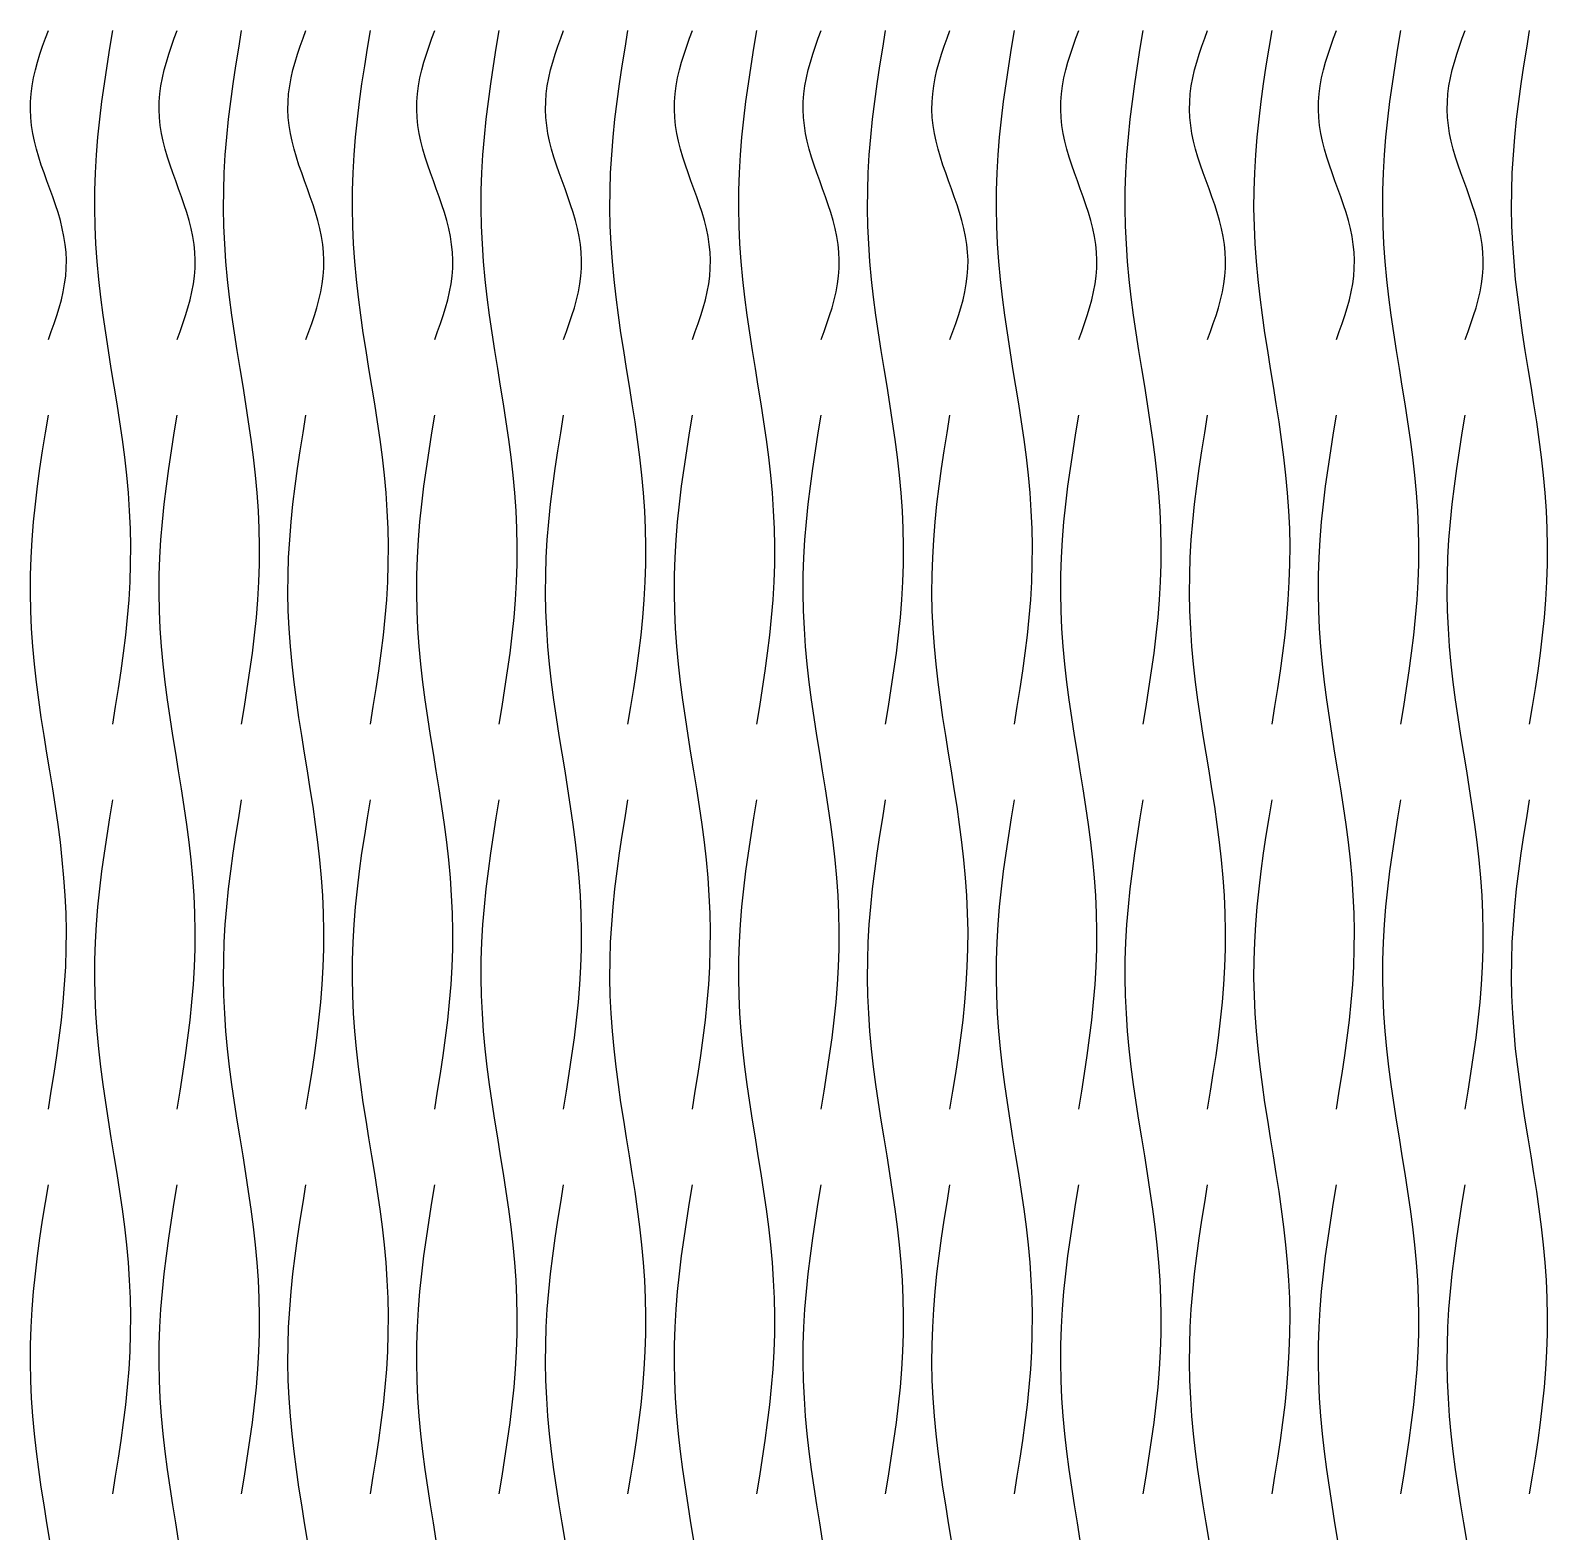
# Model space of a CAD drawing. Header units: millimetres. Extents: x 0.4 to 99.6, y 2.4 to 97.6.
# Drawn here: x 51.48 to 99.57, y 50 to 97.6 of the extents above; entities that cross this region are included whole.
import ezdxf

# ---------------------------------------------------------------- set-up
doc = ezdxf.new("R2010")
doc.units = ezdxf.units.MM
doc.layers.add('CUT', color=1, linetype='Continuous')

msp = doc.modelspace()

# ---------------------------------------------------------------- linework, layer by layer
at = {"layer": 'CUT'}
for points in [[(52.051, 87.8), (52.142, 88.051), (52.232, 88.303), (52.316, 88.554), (52.394, 88.805), (52.463, 89.056), (52.521, 89.308), (52.567, 89.559), (52.6, 89.81), (52.618, 90.062), (52.622, 90.313), (52.611, 90.564), (52.585, 90.815), (52.546, 91.067), (52.493, 91.318), (52.43, 91.569), (52.356, 91.821), (52.275, 92.072), (52.187, 92.323), (52.097, 92.574), (52.005, 92.826), (51.914, 93.077), (51.827, 93.328), (51.745, 93.579), (51.672, 93.831), (51.608, 94.082), (51.556, 94.333), (51.516, 94.585), (51.491, 94.836), (51.48, 95.087), (51.483, 95.338), (51.502, 95.59), (51.534, 95.841), (51.58, 96.092), (51.638, 96.344), (51.707, 96.595), (51.785, 96.846), (51.87, 97.097), (51.959, 97.349), (52.051, 97.6)], [(54.092, 75.6), (54.183, 76.164), (54.273, 76.728), (54.357, 77.292), (54.435, 77.856), (54.504, 78.421), (54.562, 78.985), (54.608, 79.549), (54.641, 80.113), (54.659, 80.677), (54.663, 81.241), (54.652, 81.805), (54.626, 82.369), (54.587, 82.933), (54.535, 83.497), (54.471, 84.062), (54.397, 84.626), (54.316, 85.19), (54.229, 85.754), (54.138, 86.318), (54.046, 86.882), (53.955, 87.446), (53.868, 88.01), (53.786, 88.574), (53.713, 89.138), (53.649, 89.703), (53.597, 90.267), (53.557, 90.831), (53.532, 91.395), (53.521, 91.959), (53.524, 92.523), (53.543, 93.087), (53.575, 93.651), (53.621, 94.215), (53.68, 94.779), (53.748, 95.344), (53.826, 95.908), (53.911, 96.472), (54, 97.036), (54.092, 97.6)], [(56.133, 87.8), (56.225, 88.051), (56.314, 88.303), (56.399, 88.554), (56.476, 88.805), (56.545, 89.056), (56.603, 89.308), (56.649, 89.559), (56.682, 89.81), (56.7, 90.062), (56.704, 90.313), (56.693, 90.564), (56.667, 90.815), (56.628, 91.067), (56.576, 91.318), (56.512, 91.569), (56.438, 91.821), (56.357, 92.072), (56.27, 92.323), (56.179, 92.574), (56.087, 92.826), (55.996, 93.077), (55.909, 93.328), (55.828, 93.579), (55.754, 93.831), (55.69, 94.082), (55.638, 94.333), (55.599, 94.585), (55.573, 94.836), (55.562, 95.087), (55.566, 95.338), (55.584, 95.59), (55.617, 95.841), (55.663, 96.092), (55.721, 96.344), (55.79, 96.595), (55.867, 96.846), (55.952, 97.097), (56.041, 97.349), (56.133, 97.6)], [(58.174, 75.6), (58.266, 76.164), (58.355, 76.728), (58.44, 77.292), (58.518, 77.856), (58.586, 78.421), (58.645, 78.985), (58.691, 79.549), (58.723, 80.113), (58.742, 80.677), (58.745, 81.241), (58.734, 81.805), (58.709, 82.369), (58.669, 82.933), (58.617, 83.497), (58.553, 84.062), (58.48, 84.626), (58.398, 85.19), (58.311, 85.754), (58.22, 86.318), (58.128, 86.882), (58.037, 87.446), (57.95, 88.01), (57.869, 88.574), (57.795, 89.138), (57.731, 89.703), (57.679, 90.267), (57.64, 90.831), (57.614, 91.395), (57.603, 91.959), (57.607, 92.523), (57.625, 93.087), (57.658, 93.651), (57.704, 94.215), (57.762, 94.779), (57.831, 95.344), (57.909, 95.908), (57.993, 96.472), (58.083, 97.036), (58.174, 97.6)], [(60.215, 87.8), (60.307, 88.051), (60.396, 88.303), (60.481, 88.554), (60.559, 88.805), (60.628, 89.056), (60.686, 89.308), (60.732, 89.559), (60.764, 89.81), (60.783, 90.062), (60.786, 90.313), (60.775, 90.564), (60.75, 90.815), (60.71, 91.067), (60.658, 91.318), (60.594, 91.569), (60.521, 91.821), (60.439, 92.072), (60.352, 92.323), (60.261, 92.574), (60.169, 92.826), (60.079, 93.077), (59.991, 93.328), (59.91, 93.579), (59.836, 93.831), (59.773, 94.082), (59.72, 94.333), (59.681, 94.585), (59.655, 94.836), (59.644, 95.087), (59.648, 95.338), (59.666, 95.59), (59.699, 95.841), (59.745, 96.092), (59.803, 96.344), (59.872, 96.595), (59.95, 96.846), (60.034, 97.097), (60.124, 97.349), (60.215, 97.6)], [(62.257, 75.6), (62.348, 76.164), (62.438, 76.728), (62.522, 77.292), (62.6, 77.856), (62.669, 78.421), (62.727, 78.985), (62.773, 79.549), (62.806, 80.113), (62.824, 80.677), (62.828, 81.241), (62.817, 81.805), (62.791, 82.369), (62.752, 82.933), (62.699, 83.497), (62.636, 84.062), (62.562, 84.626), (62.481, 85.19), (62.393, 85.754), (62.303, 86.318), (62.211, 86.882), (62.12, 87.446), (62.033, 88.01), (61.951, 88.574), (61.878, 89.138), (61.814, 89.703), (61.762, 90.267), (61.722, 90.831), (61.697, 91.395), (61.686, 91.959), (61.689, 92.523), (61.708, 93.087), (61.74, 93.651), (61.786, 94.215), (61.844, 94.779), (61.913, 95.344), (61.991, 95.908), (62.076, 96.472), (62.165, 97.036), (62.257, 97.6)], [(64.298, 87.8), (64.389, 88.051), (64.479, 88.303), (64.563, 88.554), (64.641, 88.805), (64.71, 89.056), (64.768, 89.308), (64.814, 89.559), (64.847, 89.81), (64.865, 90.062), (64.869, 90.313), (64.858, 90.564), (64.832, 90.815), (64.793, 91.067), (64.741, 91.318), (64.677, 91.569), (64.603, 91.821), (64.522, 92.072), (64.435, 92.323), (64.344, 92.574), (64.252, 92.826), (64.161, 93.077), (64.074, 93.328), (63.992, 93.579), (63.919, 93.831), (63.855, 94.082), (63.803, 94.333), (63.763, 94.585), (63.738, 94.836), (63.727, 95.087), (63.73, 95.338), (63.749, 95.59), (63.781, 95.841), (63.827, 96.092), (63.886, 96.344), (63.954, 96.595), (64.032, 96.846), (64.117, 97.097), (64.206, 97.349), (64.298, 97.6)], [(66.339, 75.6), (66.431, 76.164), (66.52, 76.728), (66.605, 77.292), (66.682, 77.856), (66.751, 78.421), (66.809, 78.985), (66.855, 79.549), (66.888, 80.113), (66.906, 80.677), (66.91, 81.241), (66.899, 81.805), (66.873, 82.369), (66.834, 82.933), (66.782, 83.497), (66.718, 84.062), (66.644, 84.626), (66.563, 85.19), (66.476, 85.754), (66.385, 86.318), (66.293, 86.882), (66.202, 87.446), (66.115, 88.01), (66.034, 88.574), (65.96, 89.138), (65.896, 89.703), (65.844, 90.267), (65.805, 90.831), (65.779, 91.395), (65.768, 91.959), (65.772, 92.523), (65.79, 93.087), (65.823, 93.651), (65.869, 94.215), (65.927, 94.779), (65.996, 95.344), (66.073, 95.908), (66.158, 96.472), (66.247, 97.036), (66.339, 97.6)], [(68.38, 87.8), (68.472, 88.051), (68.561, 88.303), (68.646, 88.554), (68.724, 88.805), (68.792, 89.056), (68.851, 89.308), (68.897, 89.559), (68.929, 89.81), (68.948, 90.062), (68.951, 90.313), (68.94, 90.564), (68.915, 90.815), (68.875, 91.067), (68.823, 91.318), (68.759, 91.569), (68.686, 91.821), (68.604, 92.072), (68.517, 92.323), (68.426, 92.574), (68.334, 92.826), (68.243, 93.077), (68.156, 93.328), (68.075, 93.579), (68.001, 93.831), (67.937, 94.082), (67.885, 94.333), (67.846, 94.585), (67.82, 94.836), (67.809, 95.087), (67.813, 95.338), (67.831, 95.59), (67.864, 95.841), (67.91, 96.092), (67.968, 96.344), (68.037, 96.595), (68.115, 96.846), (68.199, 97.097), (68.289, 97.349), (68.38, 97.6)], [(70.421, 75.6), (70.513, 76.164), (70.602, 76.728), (70.687, 77.292), (70.765, 77.856), (70.834, 78.421), (70.892, 78.985), (70.938, 79.549), (70.97, 80.113), (70.989, 80.677), (70.992, 81.241), (70.981, 81.805), (70.956, 82.369), (70.916, 82.933), (70.864, 83.497), (70.8, 84.062), (70.727, 84.626), (70.645, 85.19), (70.558, 85.754), (70.467, 86.318), (70.375, 86.882), (70.285, 87.446), (70.197, 88.01), (70.116, 88.574), (70.042, 89.138), (69.979, 89.703), (69.926, 90.267), (69.887, 90.831), (69.861, 91.395), (69.85, 91.959), (69.854, 92.523), (69.872, 93.087), (69.905, 93.651), (69.951, 94.215), (70.009, 94.779), (70.078, 95.344), (70.156, 95.908), (70.24, 96.472), (70.33, 97.036), (70.421, 97.6)], [(72.463, 87.8), (72.554, 88.051), (72.644, 88.303), (72.728, 88.554), (72.806, 88.805), (72.875, 89.056), (72.933, 89.308), (72.979, 89.559), (73.012, 89.81), (73.03, 90.062), (73.034, 90.313), (73.023, 90.564), (72.997, 90.815), (72.958, 91.067), (72.905, 91.318), (72.842, 91.569), (72.768, 91.821), (72.687, 92.072), (72.599, 92.323), (72.509, 92.574), (72.417, 92.826), (72.326, 93.077), (72.239, 93.328), (72.157, 93.579), (72.084, 93.831), (72.02, 94.082), (71.968, 94.333), (71.928, 94.585), (71.903, 94.836), (71.892, 95.087), (71.895, 95.338), (71.914, 95.59), (71.946, 95.841), (71.992, 96.092), (72.05, 96.344), (72.119, 96.595), (72.197, 96.846), (72.282, 97.097), (72.371, 97.349), (72.463, 97.6)], [(74.504, 75.6), (74.595, 76.164), (74.685, 76.728), (74.769, 77.292), (74.847, 77.856), (74.916, 78.421), (74.974, 78.985), (75.02, 79.549), (75.053, 80.113), (75.071, 80.677), (75.075, 81.241), (75.064, 81.805), (75.038, 82.369), (74.999, 82.933), (74.947, 83.497), (74.883, 84.062), (74.809, 84.626), (74.728, 85.19), (74.641, 85.754), (74.55, 86.318), (74.458, 86.882), (74.367, 87.446), (74.28, 88.01), (74.198, 88.574), (74.125, 89.138), (74.061, 89.703), (74.009, 90.267), (73.969, 90.831), (73.944, 91.395), (73.933, 91.959), (73.936, 92.523), (73.955, 93.087), (73.987, 93.651), (74.033, 94.215), (74.092, 94.779), (74.16, 95.344), (74.238, 95.908), (74.323, 96.472), (74.412, 97.036), (74.504, 97.6)], [(76.545, 87.8), (76.637, 88.051), (76.726, 88.303), (76.811, 88.554), (76.888, 88.805), (76.957, 89.056), (77.015, 89.308), (77.061, 89.559), (77.094, 89.81), (77.112, 90.062), (77.116, 90.313), (77.105, 90.564), (77.079, 90.815), (77.04, 91.067), (76.988, 91.318), (76.924, 91.569), (76.85, 91.821), (76.769, 92.072), (76.682, 92.323), (76.591, 92.574), (76.499, 92.826), (76.408, 93.077), (76.321, 93.328), (76.24, 93.579), (76.166, 93.831), (76.102, 94.082), (76.05, 94.333), (76.011, 94.585), (75.985, 94.836), (75.974, 95.087), (75.978, 95.338), (75.996, 95.59), (76.029, 95.841), (76.075, 96.092), (76.133, 96.344), (76.202, 96.595), (76.279, 96.846), (76.364, 97.097), (76.453, 97.349), (76.545, 97.6)], [(78.586, 75.6), (78.678, 76.164), (78.767, 76.728), (78.852, 77.292), (78.93, 77.856), (78.998, 78.421), (79.057, 78.985), (79.103, 79.549), (79.135, 80.113), (79.154, 80.677), (79.157, 81.241), (79.146, 81.805), (79.121, 82.369), (79.081, 82.933), (79.029, 83.497), (78.965, 84.062), (78.892, 84.626), (78.81, 85.19), (78.723, 85.754), (78.632, 86.318), (78.54, 86.882), (78.449, 87.446), (78.362, 88.01), (78.281, 88.574), (78.207, 89.138), (78.143, 89.703), (78.091, 90.267), (78.052, 90.831), (78.026, 91.395), (78.015, 91.959), (78.019, 92.523), (78.037, 93.087), (78.07, 93.651), (78.116, 94.215), (78.174, 94.779), (78.243, 95.344), (78.321, 95.908), (78.405, 96.472), (78.495, 97.036), (78.586, 97.6)], [(80.627, 87.8), (80.719, 88.051), (80.808, 88.303), (80.893, 88.554), (80.971, 88.805), (81.04, 89.056), (81.098, 89.308), (81.144, 89.559), (81.176, 89.81), (81.195, 90.062), (81.198, 90.313), (81.187, 90.564), (81.162, 90.815), (81.122, 91.067), (81.07, 91.318), (81.006, 91.569), (80.933, 91.821), (80.851, 92.072), (80.764, 92.323), (80.673, 92.574), (80.581, 92.826), (80.491, 93.077), (80.403, 93.328), (80.322, 93.579), (80.248, 93.831), (80.185, 94.082), (80.132, 94.333), (80.093, 94.585), (80.067, 94.836), (80.056, 95.087), (80.06, 95.338), (80.078, 95.59), (80.111, 95.841), (80.157, 96.092), (80.215, 96.344), (80.284, 96.595), (80.362, 96.846), (80.446, 97.097), (80.536, 97.349), (80.627, 97.6)], [(82.669, 75.6), (82.76, 76.164), (82.85, 76.728), (82.934, 77.292), (83.012, 77.856), (83.081, 78.421), (83.139, 78.985), (83.185, 79.549), (83.218, 80.113), (83.236, 80.677), (83.24, 81.241), (83.229, 81.805), (83.203, 82.369), (83.164, 82.933), (83.111, 83.497), (83.048, 84.062), (82.974, 84.626), (82.893, 85.19), (82.805, 85.754), (82.715, 86.318), (82.623, 86.882), (82.532, 87.446), (82.445, 88.01), (82.363, 88.574), (82.29, 89.138), (82.226, 89.703), (82.174, 90.267), (82.134, 90.831), (82.109, 91.395), (82.098, 91.959), (82.101, 92.523), (82.12, 93.087), (82.152, 93.651), (82.198, 94.215), (82.256, 94.779), (82.325, 95.344), (82.403, 95.908), (82.488, 96.472), (82.577, 97.036), (82.669, 97.6)], [(84.71, 87.8), (84.801, 88.051), (84.891, 88.303), (84.975, 88.554), (85.053, 88.805), (85.122, 89.056), (85.18, 89.308), (85.226, 89.559), (85.259, 89.81), (85.277, 90.062), (85.281, 90.313), (85.27, 90.564), (85.244, 90.815), (85.205, 91.067), (85.153, 91.318), (85.089, 91.569), (85.015, 91.821), (84.934, 92.072), (84.847, 92.323), (84.756, 92.574), (84.664, 92.826), (84.573, 93.077), (84.486, 93.328), (84.404, 93.579), (84.331, 93.831), (84.267, 94.082), (84.215, 94.333), (84.175, 94.585), (84.15, 94.836), (84.139, 95.087), (84.142, 95.338), (84.161, 95.59), (84.193, 95.841), (84.239, 96.092), (84.298, 96.344), (84.366, 96.595), (84.444, 96.846), (84.529, 97.097), (84.618, 97.349), (84.71, 97.6)], [(86.751, 75.6), (86.843, 76.164), (86.932, 76.728), (87.017, 77.292), (87.094, 77.856), (87.163, 78.421), (87.221, 78.985), (87.267, 79.549), (87.3, 80.113), (87.318, 80.677), (87.322, 81.241), (87.311, 81.805), (87.285, 82.369), (87.246, 82.933), (87.194, 83.497), (87.13, 84.062), (87.056, 84.626), (86.975, 85.19), (86.888, 85.754), (86.797, 86.318), (86.705, 86.882), (86.614, 87.446), (86.527, 88.01), (86.446, 88.574), (86.372, 89.138), (86.308, 89.703), (86.256, 90.267), (86.217, 90.831), (86.191, 91.395), (86.18, 91.959), (86.184, 92.523), (86.202, 93.087), (86.235, 93.651), (86.281, 94.215), (86.339, 94.779), (86.408, 95.344), (86.485, 95.908), (86.57, 96.472), (86.659, 97.036), (86.751, 97.6)], [(88.792, 87.8), (88.884, 88.051), (88.973, 88.303), (89.058, 88.554), (89.136, 88.805), (89.204, 89.056), (89.263, 89.308), (89.309, 89.559), (89.341, 89.81), (89.36, 90.062), (89.363, 90.313), (89.352, 90.564), (89.327, 90.815), (89.287, 91.067), (89.235, 91.318), (89.171, 91.569), (89.098, 91.821), (89.016, 92.072), (88.929, 92.323), (88.838, 92.574), (88.746, 92.826), (88.655, 93.077), (88.568, 93.328), (88.487, 93.579), (88.413, 93.831), (88.349, 94.082), (88.297, 94.333), (88.258, 94.585), (88.232, 94.836), (88.221, 95.087), (88.225, 95.338), (88.243, 95.59), (88.276, 95.841), (88.322, 96.092), (88.38, 96.344), (88.449, 96.595), (88.527, 96.846), (88.611, 97.097), (88.701, 97.349), (88.792, 97.6)], [(90.833, 75.6), (90.925, 76.164), (91.014, 76.728), (91.099, 77.292), (91.177, 77.856), (91.246, 78.421), (91.304, 78.985), (91.35, 79.549), (91.382, 80.113), (91.401, 80.677), (91.404, 81.241), (91.393, 81.805), (91.368, 82.369), (91.328, 82.933), (91.276, 83.497), (91.212, 84.062), (91.139, 84.626), (91.057, 85.19), (90.97, 85.754), (90.879, 86.318), (90.787, 86.882), (90.697, 87.446), (90.609, 88.01), (90.528, 88.574), (90.454, 89.138), (90.391, 89.703), (90.338, 90.267), (90.299, 90.831), (90.273, 91.395), (90.262, 91.959), (90.266, 92.523), (90.284, 93.087), (90.317, 93.651), (90.363, 94.215), (90.421, 94.779), (90.49, 95.344), (90.568, 95.908), (90.652, 96.472), (90.742, 97.036), (90.833, 97.6)], [(92.875, 87.8), (92.966, 88.051), (93.056, 88.303), (93.14, 88.554), (93.218, 88.805), (93.287, 89.056), (93.345, 89.308), (93.391, 89.559), (93.424, 89.81), (93.442, 90.062), (93.446, 90.313), (93.435, 90.564), (93.409, 90.815), (93.37, 91.067), (93.317, 91.318), (93.254, 91.569), (93.18, 91.821), (93.099, 92.072), (93.011, 92.323), (92.921, 92.574), (92.829, 92.826), (92.738, 93.077), (92.651, 93.328), (92.569, 93.579), (92.496, 93.831), (92.432, 94.082), (92.38, 94.333), (92.34, 94.585), (92.315, 94.836), (92.304, 95.087), (92.307, 95.338), (92.326, 95.59), (92.358, 95.841), (92.404, 96.092), (92.462, 96.344), (92.531, 96.595), (92.609, 96.846), (92.694, 97.097), (92.783, 97.349), (92.875, 97.6)], [(94.916, 75.6), (95.007, 76.164), (95.097, 76.728), (95.181, 77.292), (95.259, 77.856), (95.328, 78.421), (95.386, 78.985), (95.432, 79.549), (95.465, 80.113), (95.483, 80.677), (95.487, 81.241), (95.476, 81.805), (95.45, 82.369), (95.411, 82.933), (95.359, 83.497), (95.295, 84.062), (95.221, 84.626), (95.14, 85.19), (95.053, 85.754), (94.962, 86.318), (94.87, 86.882), (94.779, 87.446), (94.692, 88.01), (94.61, 88.574), (94.537, 89.138), (94.473, 89.703), (94.421, 90.267), (94.381, 90.831), (94.356, 91.395), (94.345, 91.959), (94.348, 92.523), (94.367, 93.087), (94.399, 93.651), (94.445, 94.215), (94.504, 94.779), (94.572, 95.344), (94.65, 95.908), (94.735, 96.472), (94.824, 97.036), (94.916, 97.6)], [(96.957, 87.8), (97.049, 88.051), (97.138, 88.303), (97.223, 88.554), (97.3, 88.805), (97.369, 89.056), (97.427, 89.308), (97.473, 89.559), (97.506, 89.81), (97.524, 90.062), (97.528, 90.313), (97.517, 90.564), (97.491, 90.815), (97.452, 91.067), (97.4, 91.318), (97.336, 91.569), (97.262, 91.821), (97.181, 92.072), (97.094, 92.323), (97.003, 92.574), (96.911, 92.826), (96.82, 93.077), (96.733, 93.328), (96.652, 93.579), (96.578, 93.831), (96.514, 94.082), (96.462, 94.333), (96.423, 94.585), (96.397, 94.836), (96.386, 95.087), (96.39, 95.338), (96.408, 95.59), (96.441, 95.841), (96.487, 96.092), (96.545, 96.344), (96.614, 96.595), (96.691, 96.846), (96.776, 97.097), (96.865, 97.349), (96.957, 97.6)], [(98.998, 75.6), (99.09, 76.164), (99.179, 76.728), (99.264, 77.292), (99.342, 77.856), (99.41, 78.421), (99.469, 78.985), (99.515, 79.549), (99.547, 80.113), (99.566, 80.677), (99.569, 81.241), (99.558, 81.805), (99.533, 82.369), (99.493, 82.933), (99.441, 83.497), (99.377, 84.062), (99.304, 84.626), (99.222, 85.19), (99.135, 85.754), (99.044, 86.318), (98.952, 86.882), (98.861, 87.446), (98.774, 88.01), (98.693, 88.574), (98.619, 89.138), (98.555, 89.703), (98.503, 90.267), (98.464, 90.831), (98.438, 91.395), (98.427, 91.959), (98.431, 92.523), (98.449, 93.087), (98.482, 93.651), (98.528, 94.215), (98.586, 94.779), (98.655, 95.344), (98.733, 95.908), (98.817, 96.472), (98.907, 97.036), (98.998, 97.6)], [(52.051, 63.4), (52.142, 63.964), (52.232, 64.528), (52.316, 65.092), (52.394, 65.656), (52.463, 66.221), (52.521, 66.785), (52.567, 67.349), (52.6, 67.913), (52.618, 68.477), (52.622, 69.041), (52.611, 69.605), (52.585, 70.169), (52.546, 70.733), (52.493, 71.297), (52.43, 71.862), (52.356, 72.426), (52.275, 72.99), (52.187, 73.554), (52.097, 74.118), (52.005, 74.682), (51.914, 75.246), (51.827, 75.81), (51.745, 76.374), (51.672, 76.938), (51.608, 77.503), (51.556, 78.067), (51.516, 78.631), (51.491, 79.195), (51.48, 79.759), (51.483, 80.323), (51.502, 80.887), (51.534, 81.451), (51.58, 82.015), (51.638, 82.579), (51.707, 83.144), (51.785, 83.708), (51.87, 84.272), (51.959, 84.836), (52.051, 85.4)], [(56.133, 63.4), (56.225, 63.964), (56.314, 64.528), (56.399, 65.092), (56.476, 65.656), (56.545, 66.221), (56.603, 66.785), (56.649, 67.349), (56.682, 67.913), (56.7, 68.477), (56.704, 69.041), (56.693, 69.605), (56.667, 70.169), (56.628, 70.733), (56.576, 71.297), (56.512, 71.862), (56.438, 72.426), (56.357, 72.99), (56.27, 73.554), (56.179, 74.118), (56.087, 74.682), (55.996, 75.246), (55.909, 75.81), (55.828, 76.374), (55.754, 76.938), (55.69, 77.503), (55.638, 78.067), (55.599, 78.631), (55.573, 79.195), (55.562, 79.759), (55.566, 80.323), (55.584, 80.887), (55.617, 81.451), (55.663, 82.015), (55.721, 82.579), (55.79, 83.144), (55.867, 83.708), (55.952, 84.272), (56.041, 84.836), (56.133, 85.4)], [(60.215, 63.4), (60.307, 63.964), (60.396, 64.528), (60.481, 65.092), (60.559, 65.656), (60.628, 66.221), (60.686, 66.785), (60.732, 67.349), (60.764, 67.913), (60.783, 68.477), (60.786, 69.041), (60.775, 69.605), (60.75, 70.169), (60.71, 70.733), (60.658, 71.297), (60.594, 71.862), (60.521, 72.426), (60.439, 72.99), (60.352, 73.554), (60.261, 74.118), (60.169, 74.682), (60.079, 75.246), (59.991, 75.81), (59.91, 76.374), (59.836, 76.938), (59.773, 77.503), (59.72, 78.067), (59.681, 78.631), (59.655, 79.195), (59.644, 79.759), (59.648, 80.323), (59.666, 80.887), (59.699, 81.451), (59.745, 82.015), (59.803, 82.579), (59.872, 83.144), (59.95, 83.708), (60.034, 84.272), (60.124, 84.836), (60.215, 85.4)], [(64.298, 63.4), (64.389, 63.964), (64.479, 64.528), (64.563, 65.092), (64.641, 65.656), (64.71, 66.221), (64.768, 66.785), (64.814, 67.349), (64.847, 67.913), (64.865, 68.477), (64.869, 69.041), (64.858, 69.605), (64.832, 70.169), (64.793, 70.733), (64.741, 71.297), (64.677, 71.862), (64.603, 72.426), (64.522, 72.99), (64.435, 73.554), (64.344, 74.118), (64.252, 74.682), (64.161, 75.246), (64.074, 75.81), (63.992, 76.374), (63.919, 76.938), (63.855, 77.503), (63.803, 78.067), (63.763, 78.631), (63.738, 79.195), (63.727, 79.759), (63.73, 80.323), (63.749, 80.887), (63.781, 81.451), (63.827, 82.015), (63.886, 82.579), (63.954, 83.144), (64.032, 83.708), (64.117, 84.272), (64.206, 84.836), (64.298, 85.4)], [(68.38, 63.4), (68.472, 63.964), (68.561, 64.528), (68.646, 65.092), (68.724, 65.656), (68.792, 66.221), (68.851, 66.785), (68.897, 67.349), (68.929, 67.913), (68.948, 68.477), (68.951, 69.041), (68.94, 69.605), (68.915, 70.169), (68.875, 70.733), (68.823, 71.297), (68.759, 71.862), (68.686, 72.426), (68.604, 72.99), (68.517, 73.554), (68.426, 74.118), (68.334, 74.682), (68.243, 75.246), (68.156, 75.81), (68.075, 76.374), (68.001, 76.938), (67.937, 77.503), (67.885, 78.067), (67.846, 78.631), (67.82, 79.195), (67.809, 79.759), (67.813, 80.323), (67.831, 80.887), (67.864, 81.451), (67.91, 82.015), (67.968, 82.579), (68.037, 83.144), (68.115, 83.708), (68.199, 84.272), (68.289, 84.836), (68.38, 85.4)], [(72.463, 63.4), (72.554, 63.964), (72.644, 64.528), (72.728, 65.092), (72.806, 65.656), (72.875, 66.221), (72.933, 66.785), (72.979, 67.349), (73.012, 67.913), (73.03, 68.477), (73.034, 69.041), (73.023, 69.605), (72.997, 70.169), (72.958, 70.733), (72.905, 71.297), (72.842, 71.862), (72.768, 72.426), (72.687, 72.99), (72.599, 73.554), (72.509, 74.118), (72.417, 74.682), (72.326, 75.246), (72.239, 75.81), (72.157, 76.374), (72.084, 76.938), (72.02, 77.503), (71.968, 78.067), (71.928, 78.631), (71.903, 79.195), (71.892, 79.759), (71.895, 80.323), (71.914, 80.887), (71.946, 81.451), (71.992, 82.015), (72.05, 82.579), (72.119, 83.144), (72.197, 83.708), (72.282, 84.272), (72.371, 84.836), (72.463, 85.4)], [(76.545, 63.4), (76.637, 63.964), (76.726, 64.528), (76.811, 65.092), (76.888, 65.656), (76.957, 66.221), (77.015, 66.785), (77.061, 67.349), (77.094, 67.913), (77.112, 68.477), (77.116, 69.041), (77.105, 69.605), (77.079, 70.169), (77.04, 70.733), (76.988, 71.297), (76.924, 71.862), (76.85, 72.426), (76.769, 72.99), (76.682, 73.554), (76.591, 74.118), (76.499, 74.682), (76.408, 75.246), (76.321, 75.81), (76.24, 76.374), (76.166, 76.938), (76.102, 77.503), (76.05, 78.067), (76.011, 78.631), (75.985, 79.195), (75.974, 79.759), (75.978, 80.323), (75.996, 80.887), (76.029, 81.451), (76.075, 82.015), (76.133, 82.579), (76.202, 83.144), (76.279, 83.708), (76.364, 84.272), (76.453, 84.836), (76.545, 85.4)], [(80.627, 63.4), (80.719, 63.964), (80.808, 64.528), (80.893, 65.092), (80.971, 65.656), (81.04, 66.221), (81.098, 66.785), (81.144, 67.349), (81.176, 67.913), (81.195, 68.477), (81.198, 69.041), (81.187, 69.605), (81.162, 70.169), (81.122, 70.733), (81.07, 71.297), (81.006, 71.862), (80.933, 72.426), (80.851, 72.99), (80.764, 73.554), (80.673, 74.118), (80.581, 74.682), (80.491, 75.246), (80.403, 75.81), (80.322, 76.374), (80.248, 76.938), (80.185, 77.503), (80.132, 78.067), (80.093, 78.631), (80.067, 79.195), (80.056, 79.759), (80.06, 80.323), (80.078, 80.887), (80.111, 81.451), (80.157, 82.015), (80.215, 82.579), (80.284, 83.144), (80.362, 83.708), (80.446, 84.272), (80.536, 84.836), (80.627, 85.4)], [(84.71, 63.4), (84.801, 63.964), (84.891, 64.528), (84.975, 65.092), (85.053, 65.656), (85.122, 66.221), (85.18, 66.785), (85.226, 67.349), (85.259, 67.913), (85.277, 68.477), (85.281, 69.041), (85.27, 69.605), (85.244, 70.169), (85.205, 70.733), (85.153, 71.297), (85.089, 71.862), (85.015, 72.426), (84.934, 72.99), (84.847, 73.554), (84.756, 74.118), (84.664, 74.682), (84.573, 75.246), (84.486, 75.81), (84.404, 76.374), (84.331, 76.938), (84.267, 77.503), (84.215, 78.067), (84.175, 78.631), (84.15, 79.195), (84.139, 79.759), (84.142, 80.323), (84.161, 80.887), (84.193, 81.451), (84.239, 82.015), (84.298, 82.579), (84.366, 83.144), (84.444, 83.708), (84.529, 84.272), (84.618, 84.836), (84.71, 85.4)], [(88.792, 63.4), (88.884, 63.964), (88.973, 64.528), (89.058, 65.092), (89.136, 65.656), (89.204, 66.221), (89.263, 66.785), (89.309, 67.349), (89.341, 67.913), (89.36, 68.477), (89.363, 69.041), (89.352, 69.605), (89.327, 70.169), (89.287, 70.733), (89.235, 71.297), (89.171, 71.862), (89.098, 72.426), (89.016, 72.99), (88.929, 73.554), (88.838, 74.118), (88.746, 74.682), (88.655, 75.246), (88.568, 75.81), (88.487, 76.374), (88.413, 76.938), (88.349, 77.503), (88.297, 78.067), (88.258, 78.631), (88.232, 79.195), (88.221, 79.759), (88.225, 80.323), (88.243, 80.887), (88.276, 81.451), (88.322, 82.015), (88.38, 82.579), (88.449, 83.144), (88.527, 83.708), (88.611, 84.272), (88.701, 84.836), (88.792, 85.4)], [(92.875, 63.4), (92.966, 63.964), (93.056, 64.528), (93.14, 65.092), (93.218, 65.656), (93.287, 66.221), (93.345, 66.785), (93.391, 67.349), (93.424, 67.913), (93.442, 68.477), (93.446, 69.041), (93.435, 69.605), (93.409, 70.169), (93.37, 70.733), (93.317, 71.297), (93.254, 71.862), (93.18, 72.426), (93.099, 72.99), (93.011, 73.554), (92.921, 74.118), (92.829, 74.682), (92.738, 75.246), (92.651, 75.81), (92.569, 76.374), (92.496, 76.938), (92.432, 77.503), (92.38, 78.067), (92.34, 78.631), (92.315, 79.195), (92.304, 79.759), (92.307, 80.323), (92.326, 80.887), (92.358, 81.451), (92.404, 82.015), (92.462, 82.579), (92.531, 83.144), (92.609, 83.708), (92.694, 84.272), (92.783, 84.836), (92.875, 85.4)], [(96.957, 63.4), (97.049, 63.964), (97.138, 64.528), (97.223, 65.092), (97.3, 65.656), (97.369, 66.221), (97.427, 66.785), (97.473, 67.349), (97.506, 67.913), (97.524, 68.477), (97.528, 69.041), (97.517, 69.605), (97.491, 70.169), (97.452, 70.733), (97.4, 71.297), (97.336, 71.862), (97.262, 72.426), (97.181, 72.99), (97.094, 73.554), (97.003, 74.118), (96.911, 74.682), (96.82, 75.246), (96.733, 75.81), (96.652, 76.374), (96.578, 76.938), (96.514, 77.503), (96.462, 78.067), (96.423, 78.631), (96.397, 79.195), (96.386, 79.759), (96.39, 80.323), (96.408, 80.887), (96.441, 81.451), (96.487, 82.015), (96.545, 82.579), (96.614, 83.144), (96.691, 83.708), (96.776, 84.272), (96.865, 84.836), (96.957, 85.4)], [(54.092, 51.2), (54.183, 51.764), (54.273, 52.328), (54.357, 52.892), (54.435, 53.456), (54.504, 54.021), (54.562, 54.585), (54.608, 55.149), (54.641, 55.713), (54.659, 56.277), (54.663, 56.841), (54.652, 57.405), (54.626, 57.969), (54.587, 58.533), (54.535, 59.097), (54.471, 59.662), (54.397, 60.226), (54.316, 60.79), (54.229, 61.354), (54.138, 61.918), (54.046, 62.482), (53.955, 63.046), (53.868, 63.61), (53.786, 64.174), (53.713, 64.738), (53.649, 65.303), (53.597, 65.867), (53.557, 66.431), (53.532, 66.995), (53.521, 67.559), (53.524, 68.123), (53.543, 68.687), (53.575, 69.251), (53.621, 69.815), (53.68, 70.379), (53.748, 70.944), (53.826, 71.508), (53.911, 72.072), (54, 72.636), (54.092, 73.2)], [(58.174, 51.2), (58.266, 51.764), (58.355, 52.328), (58.44, 52.892), (58.518, 53.456), (58.586, 54.021), (58.645, 54.585), (58.691, 55.149), (58.723, 55.713), (58.742, 56.277), (58.745, 56.841), (58.734, 57.405), (58.709, 57.969), (58.669, 58.533), (58.617, 59.097), (58.553, 59.662), (58.48, 60.226), (58.398, 60.79), (58.311, 61.354), (58.22, 61.918), (58.128, 62.482), (58.037, 63.046), (57.95, 63.61), (57.869, 64.174), (57.795, 64.738), (57.731, 65.303), (57.679, 65.867), (57.64, 66.431), (57.614, 66.995), (57.603, 67.559), (57.607, 68.123), (57.625, 68.687), (57.658, 69.251), (57.704, 69.815), (57.762, 70.379), (57.831, 70.944), (57.909, 71.508), (57.993, 72.072), (58.083, 72.636), (58.174, 73.2)], [(62.257, 51.2), (62.348, 51.764), (62.438, 52.328), (62.522, 52.892), (62.6, 53.456), (62.669, 54.021), (62.727, 54.585), (62.773, 55.149), (62.806, 55.713), (62.824, 56.277), (62.828, 56.841), (62.817, 57.405), (62.791, 57.969), (62.752, 58.533), (62.699, 59.097), (62.636, 59.662), (62.562, 60.226), (62.481, 60.79), (62.393, 61.354), (62.303, 61.918), (62.211, 62.482), (62.12, 63.046), (62.033, 63.61), (61.951, 64.174), (61.878, 64.738), (61.814, 65.303), (61.762, 65.867), (61.722, 66.431), (61.697, 66.995), (61.686, 67.559), (61.689, 68.123), (61.708, 68.687), (61.74, 69.251), (61.786, 69.815), (61.844, 70.379), (61.913, 70.944), (61.991, 71.508), (62.076, 72.072), (62.165, 72.636), (62.257, 73.2)], [(66.339, 51.2), (66.431, 51.764), (66.52, 52.328), (66.605, 52.892), (66.682, 53.456), (66.751, 54.021), (66.809, 54.585), (66.855, 55.149), (66.888, 55.713), (66.906, 56.277), (66.91, 56.841), (66.899, 57.405), (66.873, 57.969), (66.834, 58.533), (66.782, 59.097), (66.718, 59.662), (66.644, 60.226), (66.563, 60.79), (66.476, 61.354), (66.385, 61.918), (66.293, 62.482), (66.202, 63.046), (66.115, 63.61), (66.034, 64.174), (65.96, 64.738), (65.896, 65.303), (65.844, 65.867), (65.805, 66.431), (65.779, 66.995), (65.768, 67.559), (65.772, 68.123), (65.79, 68.687), (65.823, 69.251), (65.869, 69.815), (65.927, 70.379), (65.996, 70.944), (66.073, 71.508), (66.158, 72.072), (66.247, 72.636), (66.339, 73.2)], [(70.421, 51.2), (70.513, 51.764), (70.602, 52.328), (70.687, 52.892), (70.765, 53.456), (70.834, 54.021), (70.892, 54.585), (70.938, 55.149), (70.97, 55.713), (70.989, 56.277), (70.992, 56.841), (70.981, 57.405), (70.956, 57.969), (70.916, 58.533), (70.864, 59.097), (70.8, 59.662), (70.727, 60.226), (70.645, 60.79), (70.558, 61.354), (70.467, 61.918), (70.375, 62.482), (70.285, 63.046), (70.197, 63.61), (70.116, 64.174), (70.042, 64.738), (69.979, 65.303), (69.926, 65.867), (69.887, 66.431), (69.861, 66.995), (69.85, 67.559), (69.854, 68.123), (69.872, 68.687), (69.905, 69.251), (69.951, 69.815), (70.009, 70.379), (70.078, 70.944), (70.156, 71.508), (70.24, 72.072), (70.33, 72.636), (70.421, 73.2)], [(74.504, 51.2), (74.595, 51.764), (74.685, 52.328), (74.769, 52.892), (74.847, 53.456), (74.916, 54.021), (74.974, 54.585), (75.02, 55.149), (75.053, 55.713), (75.071, 56.277), (75.075, 56.841), (75.064, 57.405), (75.038, 57.969), (74.999, 58.533), (74.947, 59.097), (74.883, 59.662), (74.809, 60.226), (74.728, 60.79), (74.641, 61.354), (74.55, 61.918), (74.458, 62.482), (74.367, 63.046), (74.28, 63.61), (74.198, 64.174), (74.125, 64.738), (74.061, 65.303), (74.009, 65.867), (73.969, 66.431), (73.944, 66.995), (73.933, 67.559), (73.936, 68.123), (73.955, 68.687), (73.987, 69.251), (74.033, 69.815), (74.092, 70.379), (74.16, 70.944), (74.238, 71.508), (74.323, 72.072), (74.412, 72.636), (74.504, 73.2)], [(78.586, 51.2), (78.678, 51.764), (78.767, 52.328), (78.852, 52.892), (78.93, 53.456), (78.998, 54.021), (79.057, 54.585), (79.103, 55.149), (79.135, 55.713), (79.154, 56.277), (79.157, 56.841), (79.146, 57.405), (79.121, 57.969), (79.081, 58.533), (79.029, 59.097), (78.965, 59.662), (78.892, 60.226), (78.81, 60.79), (78.723, 61.354), (78.632, 61.918), (78.54, 62.482), (78.449, 63.046), (78.362, 63.61), (78.281, 64.174), (78.207, 64.738), (78.143, 65.303), (78.091, 65.867), (78.052, 66.431), (78.026, 66.995), (78.015, 67.559), (78.019, 68.123), (78.037, 68.687), (78.07, 69.251), (78.116, 69.815), (78.174, 70.379), (78.243, 70.944), (78.321, 71.508), (78.405, 72.072), (78.495, 72.636), (78.586, 73.2)], [(82.669, 51.2), (82.76, 51.764), (82.85, 52.328), (82.934, 52.892), (83.012, 53.456), (83.081, 54.021), (83.139, 54.585), (83.185, 55.149), (83.218, 55.713), (83.236, 56.277), (83.24, 56.841), (83.229, 57.405), (83.203, 57.969), (83.164, 58.533), (83.111, 59.097), (83.048, 59.662), (82.974, 60.226), (82.893, 60.79), (82.805, 61.354), (82.715, 61.918), (82.623, 62.482), (82.532, 63.046), (82.445, 63.61), (82.363, 64.174), (82.29, 64.738), (82.226, 65.303), (82.174, 65.867), (82.134, 66.431), (82.109, 66.995), (82.098, 67.559), (82.101, 68.123), (82.12, 68.687), (82.152, 69.251), (82.198, 69.815), (82.256, 70.379), (82.325, 70.944), (82.403, 71.508), (82.488, 72.072), (82.577, 72.636), (82.669, 73.2)], [(86.751, 51.2), (86.843, 51.764), (86.932, 52.328), (87.017, 52.892), (87.094, 53.456), (87.163, 54.021), (87.221, 54.585), (87.267, 55.149), (87.3, 55.713), (87.318, 56.277), (87.322, 56.841), (87.311, 57.405), (87.285, 57.969), (87.246, 58.533), (87.194, 59.097), (87.13, 59.662), (87.056, 60.226), (86.975, 60.79), (86.888, 61.354), (86.797, 61.918), (86.705, 62.482), (86.614, 63.046), (86.527, 63.61), (86.446, 64.174), (86.372, 64.738), (86.308, 65.303), (86.256, 65.867), (86.217, 66.431), (86.191, 66.995), (86.18, 67.559), (86.184, 68.123), (86.202, 68.687), (86.235, 69.251), (86.281, 69.815), (86.339, 70.379), (86.408, 70.944), (86.485, 71.508), (86.57, 72.072), (86.659, 72.636), (86.751, 73.2)], [(90.833, 51.2), (90.925, 51.764), (91.014, 52.328), (91.099, 52.892), (91.177, 53.456), (91.246, 54.021), (91.304, 54.585), (91.35, 55.149), (91.382, 55.713), (91.401, 56.277), (91.404, 56.841), (91.393, 57.405), (91.368, 57.969), (91.328, 58.533), (91.276, 59.097), (91.212, 59.662), (91.139, 60.226), (91.057, 60.79), (90.97, 61.354), (90.879, 61.918), (90.787, 62.482), (90.697, 63.046), (90.609, 63.61), (90.528, 64.174), (90.454, 64.738), (90.391, 65.303), (90.338, 65.867), (90.299, 66.431), (90.273, 66.995), (90.262, 67.559), (90.266, 68.123), (90.284, 68.687), (90.317, 69.251), (90.363, 69.815), (90.421, 70.379), (90.49, 70.944), (90.568, 71.508), (90.652, 72.072), (90.742, 72.636), (90.833, 73.2)], [(94.916, 51.2), (95.007, 51.764), (95.097, 52.328), (95.181, 52.892), (95.259, 53.456), (95.328, 54.021), (95.386, 54.585), (95.432, 55.149), (95.465, 55.713), (95.483, 56.277), (95.487, 56.841), (95.476, 57.405), (95.45, 57.969), (95.411, 58.533), (95.359, 59.097), (95.295, 59.662), (95.221, 60.226), (95.14, 60.79), (95.053, 61.354), (94.962, 61.918), (94.87, 62.482), (94.779, 63.046), (94.692, 63.61), (94.61, 64.174), (94.537, 64.738), (94.473, 65.303), (94.421, 65.867), (94.381, 66.431), (94.356, 66.995), (94.345, 67.559), (94.348, 68.123), (94.367, 68.687), (94.399, 69.251), (94.445, 69.815), (94.504, 70.379), (94.572, 70.944), (94.65, 71.508), (94.735, 72.072), (94.824, 72.636), (94.916, 73.2)], [(98.998, 51.2), (99.09, 51.764), (99.179, 52.328), (99.264, 52.892), (99.342, 53.456), (99.41, 54.021), (99.469, 54.585), (99.515, 55.149), (99.547, 55.713), (99.566, 56.277), (99.569, 56.841), (99.558, 57.405), (99.533, 57.969), (99.493, 58.533), (99.441, 59.097), (99.377, 59.662), (99.304, 60.226), (99.222, 60.79), (99.135, 61.354), (99.044, 61.918), (98.952, 62.482), (98.861, 63.046), (98.774, 63.61), (98.693, 64.174), (98.619, 64.738), (98.555, 65.303), (98.503, 65.867), (98.464, 66.431), (98.438, 66.995), (98.427, 67.559), (98.431, 68.123), (98.449, 68.687), (98.482, 69.251), (98.528, 69.815), (98.586, 70.379), (98.655, 70.944), (98.733, 71.508), (98.817, 72.072), (98.907, 72.636), (98.998, 73.2)], [(52.097, 49.718), (52.005, 50.282), (51.914, 50.846), (51.827, 51.41), (51.745, 51.974), (51.672, 52.538), (51.608, 53.103), (51.556, 53.667), (51.516, 54.231), (51.491, 54.795), (51.48, 55.359), (51.483, 55.923), (51.502, 56.487), (51.534, 57.051), (51.58, 57.615), (51.638, 58.179), (51.707, 58.744), (51.785, 59.308), (51.87, 59.872), (51.959, 60.436), (52.051, 61)], [(56.179, 49.718), (56.087, 50.282), (55.996, 50.846), (55.909, 51.41), (55.828, 51.974), (55.754, 52.538), (55.69, 53.103), (55.638, 53.667), (55.599, 54.231), (55.573, 54.795), (55.562, 55.359), (55.566, 55.923), (55.584, 56.487), (55.617, 57.051), (55.663, 57.615), (55.721, 58.179), (55.79, 58.744), (55.867, 59.308), (55.952, 59.872), (56.041, 60.436), (56.133, 61)], [(60.261, 49.718), (60.169, 50.282), (60.079, 50.846), (59.991, 51.41), (59.91, 51.974), (59.836, 52.538), (59.773, 53.103), (59.72, 53.667), (59.681, 54.231), (59.655, 54.795), (59.644, 55.359), (59.648, 55.923), (59.666, 56.487), (59.699, 57.051), (59.745, 57.615), (59.803, 58.179), (59.872, 58.744), (59.95, 59.308), (60.034, 59.872), (60.124, 60.436), (60.215, 61)], [(64.344, 49.718), (64.252, 50.282), (64.161, 50.846), (64.074, 51.41), (63.992, 51.974), (63.919, 52.538), (63.855, 53.103), (63.803, 53.667), (63.763, 54.231), (63.738, 54.795), (63.727, 55.359), (63.73, 55.923), (63.749, 56.487), (63.781, 57.051), (63.827, 57.615), (63.886, 58.179), (63.954, 58.744), (64.032, 59.308), (64.117, 59.872), (64.206, 60.436), (64.298, 61)], [(68.426, 49.718), (68.334, 50.282), (68.243, 50.846), (68.156, 51.41), (68.075, 51.974), (68.001, 52.538), (67.937, 53.103), (67.885, 53.667), (67.846, 54.231), (67.82, 54.795), (67.809, 55.359), (67.813, 55.923), (67.831, 56.487), (67.864, 57.051), (67.91, 57.615), (67.968, 58.179), (68.037, 58.744), (68.115, 59.308), (68.199, 59.872), (68.289, 60.436), (68.38, 61)], [(72.509, 49.718), (72.417, 50.282), (72.326, 50.846), (72.239, 51.41), (72.157, 51.974), (72.084, 52.538), (72.02, 53.103), (71.968, 53.667), (71.928, 54.231), (71.903, 54.795), (71.892, 55.359), (71.895, 55.923), (71.914, 56.487), (71.946, 57.051), (71.992, 57.615), (72.05, 58.179), (72.119, 58.744), (72.197, 59.308), (72.282, 59.872), (72.371, 60.436), (72.463, 61)], [(76.591, 49.718), (76.499, 50.282), (76.408, 50.846), (76.321, 51.41), (76.24, 51.974), (76.166, 52.538), (76.102, 53.103), (76.05, 53.667), (76.011, 54.231), (75.985, 54.795), (75.974, 55.359), (75.978, 55.923), (75.996, 56.487), (76.029, 57.051), (76.075, 57.615), (76.133, 58.179), (76.202, 58.744), (76.279, 59.308), (76.364, 59.872), (76.453, 60.436), (76.545, 61)], [(80.673, 49.718), (80.581, 50.282), (80.491, 50.846), (80.403, 51.41), (80.322, 51.974), (80.248, 52.538), (80.185, 53.103), (80.132, 53.667), (80.093, 54.231), (80.067, 54.795), (80.056, 55.359), (80.06, 55.923), (80.078, 56.487), (80.111, 57.051), (80.157, 57.615), (80.215, 58.179), (80.284, 58.744), (80.362, 59.308), (80.446, 59.872), (80.536, 60.436), (80.627, 61)], [(84.756, 49.718), (84.664, 50.282), (84.573, 50.846), (84.486, 51.41), (84.404, 51.974), (84.331, 52.538), (84.267, 53.103), (84.215, 53.667), (84.175, 54.231), (84.15, 54.795), (84.139, 55.359), (84.142, 55.923), (84.161, 56.487), (84.193, 57.051), (84.239, 57.615), (84.298, 58.179), (84.366, 58.744), (84.444, 59.308), (84.529, 59.872), (84.618, 60.436), (84.71, 61)], [(88.838, 49.718), (88.746, 50.282), (88.655, 50.846), (88.568, 51.41), (88.487, 51.974), (88.413, 52.538), (88.349, 53.103), (88.297, 53.667), (88.258, 54.231), (88.232, 54.795), (88.221, 55.359), (88.225, 55.923), (88.243, 56.487), (88.276, 57.051), (88.322, 57.615), (88.38, 58.179), (88.449, 58.744), (88.527, 59.308), (88.611, 59.872), (88.701, 60.436), (88.792, 61)], [(92.921, 49.718), (92.829, 50.282), (92.738, 50.846), (92.651, 51.41), (92.569, 51.974), (92.496, 52.538), (92.432, 53.103), (92.38, 53.667), (92.34, 54.231), (92.315, 54.795), (92.304, 55.359), (92.307, 55.923), (92.326, 56.487), (92.358, 57.051), (92.404, 57.615), (92.462, 58.179), (92.531, 58.744), (92.609, 59.308), (92.694, 59.872), (92.783, 60.436), (92.875, 61)], [(97.003, 49.718), (96.911, 50.282), (96.82, 50.846), (96.733, 51.41), (96.652, 51.974), (96.578, 52.538), (96.514, 53.103), (96.462, 53.667), (96.423, 54.231), (96.397, 54.795), (96.386, 55.359), (96.39, 55.923), (96.408, 56.487), (96.441, 57.051), (96.487, 57.615), (96.545, 58.179), (96.614, 58.744), (96.691, 59.308), (96.776, 59.872), (96.865, 60.436), (96.957, 61)]]:
    msp.add_lwpolyline(points, dxfattribs=at)

doc.saveas('drawing.dxf')
